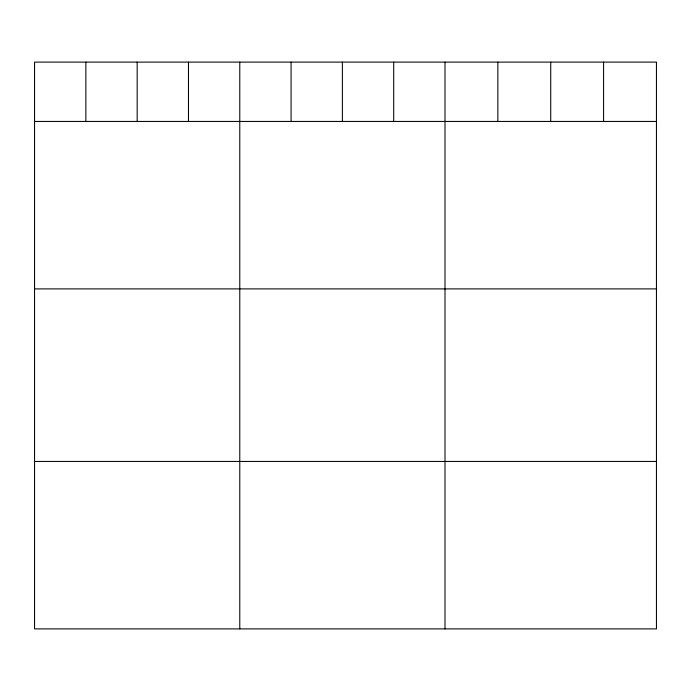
<?xml version="1.0" encoding="UTF-8"?>
<svg xmlns="http://www.w3.org/2000/svg" width="691" height="691" viewBox="0 0 691 691"><rect width="100%" height="100%" fill="white"/><g stroke="black" fill="none" stroke-linecap="round" stroke-linejoin="round"><path stroke-width="1.04" d="M656.45 121.443L656.45 628.896L34.55 628.896L34.55 62.104L656.45 62.104L656.45 121.443L34.55 121.443M34.55 288.898L656.45 288.898M34.55 461.441L656.45 461.441M603.588 62.104L603.588 121.443M550.727 62.104L550.727 121.443M497.865 62.104L497.865 121.443M445.004 62.104L445.004 628.896M393.697 62.104L393.697 121.443M342.39 62.104L342.39 121.443M291.084 62.104L291.084 121.443M239.777 62.104L239.777 628.896M188.47 62.104L188.47 121.443M137.163 62.104L137.163 121.443M85.857 62.104L85.857 121.443"/></g></svg>
